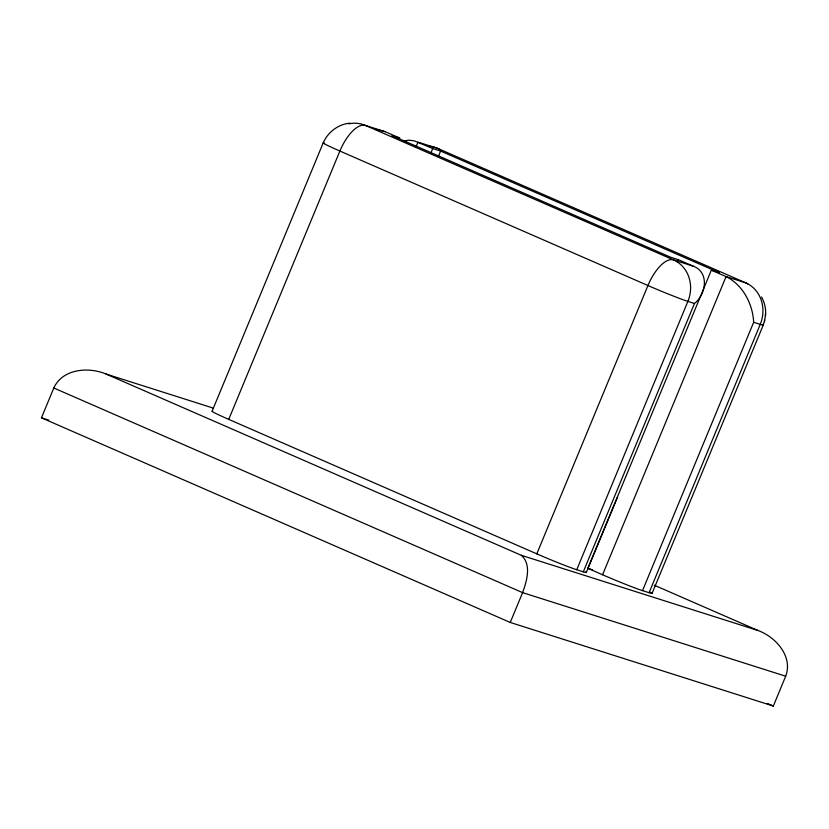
<?xml version="1.0" encoding="UTF-8"?>
<svg xmlns="http://www.w3.org/2000/svg" width="829" height="829" viewBox="0 0 829 829"><rect width="100%" height="100%" fill="white"/><g stroke="black" fill="none" stroke-linecap="round" stroke-linejoin="round"><path stroke-width="1.24" d="M652.05 593.429L763.291 324.989L764.701 320.015M765.395 315.6C766.348 309.196 764.607 302.626 761.53 297M764.452 321.631L765.675 313.808M510.249 622.455L522.602 592.631C526.674 581.305 531.866 564.518 521.317 555.306L106.091 374.055C88.599 366.636 62.548 368.677 53.802 387.993L41.45 417.816L510.249 622.455L773.333 706.039L785.685 676.215C793.208 656.475 775.768 636.983 758.089 630.527L654.288 585.212M212.131 411.153L323.196 142.909C327.797 132.225 338.18 124.226 349.869 123.148M228.731 419.381L339.88 151.044A32.3 13.741 -66.4 0 1 365.382 125.407L385.112 131.666L399.847 138.101L391.962 135.593L670.557 257.208L678.454 259.715L693.189 266.15C709.655 272.202 706.121 294.336 694.474 303.476L583.315 571.823L576.746 569.73A32.3 1.295 22.5 0 1 536.798 553.855L228.731 419.381A32.3 1.295 22.5 0 1 212.514 411.174M416.075 146.774L418.003 142.122L437.733 148.391L745.799 282.865A32.3 13.741 -66.4 0 1 747.986 284.119M430.759 153.324L432.738 148.546L440.624 151.054L719.23 272.668L711.334 270.161L587.834 568.321L602.569 574.756A32.3 1.295 22.5 0 0 642.516 590.631L649.086 592.714A32.3 1.295 22.5 0 0 650.547 592.248M438.655 155.831L440.624 151.054M536.798 553.855L647.946 285.518A32.3 13.741 -66.4 0 1 673.459 259.881L693.189 266.15M677.469 262.099L678.454 259.715M576.746 569.73L687.894 301.393A32.3 29.202 -72.4 0 0 673.459 259.881L365.382 125.407A32.3 29.202 -72.4 0 0 348.708 123.863M586.279 572.538L617.636 496.903M602.569 574.756L726.069 276.596L745.799 282.865A32.3 29.202 -72.4 0 1 760.245 324.377L649.086 592.714M642.516 590.631L753.665 322.284C752.773 303.974 742.929 284.907 726.069 276.596L711.334 270.161M403.184 141.376L408.438 140.184L413.951 140.743L432.738 148.546M376.014 129.355L385.112 131.666M694.474 303.476L687.894 301.393A32.3 1.295 22.5 0 1 647.946 285.518L339.88 151.044A32.3 1.295 22.5 0 1 324.294 142.961M753.665 322.284L760.245 324.377A32.3 1.295 22.5 0 0 762.545 324.388M106.091 374.055L213.385 408.137M587.834 568.321L592.352 569.751M521.317 555.306L758.089 630.527M41.45 417.816L48.828 420.158M785.685 676.215L522.602 592.631L53.802 387.993M767.395 703.448L773.333 706.039M585.616 571.844A32.3 1.295 22.5 0 1 583.315 571.823M440.873 150.691A32.3 13.741 -66.4 0 0 437.733 148.391A32.3 29.202 -72.4 0 0 427.971 146.194"/></g></svg>
